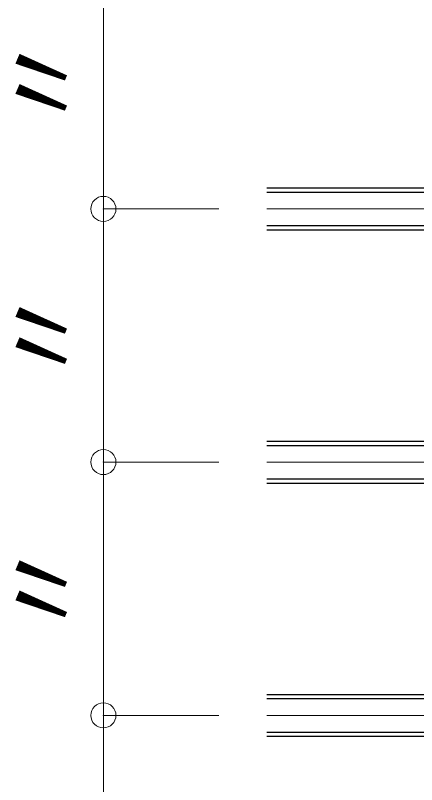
# Model space of a CAD drawing. Units: millimetres on the paper, enlarged 30 times, with parts at other scales. Extents: x -5850 to 5850, y -4190 to 4125.
# Drawn here: x -2771 to -2483, y -2123 to -1571 of the extents above; entities that cross this region are included whole.
import ezdxf
from ezdxf.enums import TextEntityAlignment as Align

# ---------------------------------------------------------------- set-up
doc = ezdxf.new("R2010")
doc.units = ezdxf.units.MM
doc.header["$LTSCALE"] = 30
doc.header["$PDMODE"] = 32
doc.header["$PDSIZE"] = 18
doc.linetypes.add('CHAIN1', pattern=[8, 5, -1, 1, -1])
for name, color, linetype, lineweight in [('8-0_中心線', 4, 'CHAIN1', 9), ('8-3_太線２', 2, 'Continuous', 25), ('8-5_寸法', 4, 'Continuous', 18)]:
    doc.layers.add(name, color=color, linetype=linetype, lineweight=lineweight)
doc.styles.add('ＭＳ ゴシック', font='')
doc.styles.get('ＭＳ ゴシック').set_extended_font_data('MS Gothic')

msp = doc.modelspace()

# ---------------------------------------------------------------- linework, layer by layer
at = {"layer": '8-0_中心線'}
for p, q in [((-2590.31, -1709.96), (-808.31, -1709.96)), ((-2590.31, -1891.76), (-808.31, -1891.76)), ((-2590.31, -2073.56), (-808.31, -2073.56))]:
    msp.add_line(p, q, dxfattribs=at)
at = {"layer": '8-3_太線２'}
for p, q in [((-2590.31, -1694.96), (-808.31, -1694.96)), ((-2590.31, -1697.96), (-808.31, -1697.96)), ((-2590.31, -1721.96), (-808.31, -1721.96)), ((-2590.31, -1724.96), (-808.31, -1724.96)), ((-2590.31, -1876.76), (-808.31, -1876.76)), ((-2590.31, -1879.76), (-808.31, -1879.76)), ((-2590.31, -1903.76), (-808.31, -1903.76)), ((-2590.31, -1906.76), (-808.31, -1906.76)), ((-2590.31, -2058.56), (-808.31, -2058.56)), ((-2590.31, -2061.56), (-808.31, -2061.56)), ((-2590.31, -2085.56), (-808.31, -2085.56)), ((-2590.31, -2088.56), (-808.31, -2088.56))]:
    msp.add_line(p, q, dxfattribs=at)
at = {"layer": '8-5_寸法'}
for points in [[(-2707.58, -1709.96), (-2707.58, -1528.16), (-2707.58, -1346.36)], [(-2707.58, -1891.76), (-2707.58, -1709.96), (-2624.67, -1709.96)], [(-2707.58, -2073.56), (-2707.58, -1891.76), (-2624.67, -1891.76)], [(-2707.58, -2255.36), (-2707.58, -2073.56), (-2624.67, -2073.56)]]:
    msp.add_lwpolyline(points, dxfattribs=at)
at = {"layer": '8-5_寸法', "color": 7}
for p in [(-2707.58, -1709.96), (-2707.58, -1891.76), (-2707.58, -2073.56)]:
    msp.add_point(p, dxfattribs=at)

# ---------------------------------------------------------------- texts
at = {"layer": '8-5_寸法', "style": 'ＭＳ ゴシック'}
for p in [(-2707.58, -1656.56), (-2707.58, -1838.36), (-2707.58, -2020.16)]:
    msp.add_text('〃', height=54.99, rotation=90, dxfattribs=at).set_placement(p, align=Align.BOTTOM_LEFT)

doc.saveas('drawing.dxf')
